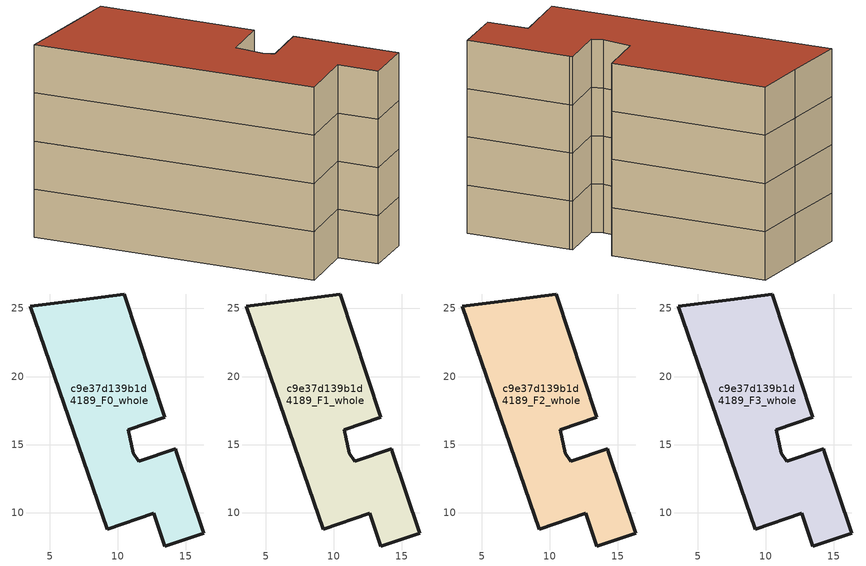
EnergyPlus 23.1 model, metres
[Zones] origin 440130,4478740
c9e37d139b1d4189_F0_whole
 floor ground (EU_floor_Construction): 10.47,26.06 13.46,16.99 10.78,16.09 11.14,14.36 11.53,13.77 14.24,14.68 14.3,14.49 16.32,8.47 13.44,7.55 12.65,9.95 9.21,8.77 3.56,25.18 7.39,25.63 z0
 wall outside (EU_wall_Construction): 3.56,25.18 9.21,8.77 12.65,9.95 13.44,7.55 16.32,8.47 14.3,14.49 14.24,14.68 11.53,13.77 11.14,14.36 10.78,16.09 13.46,16.99 10.47,26.06 7.39,25.63 3.56,25.18 z0:3
c9e37d139b1d4189_F1_whole
 floor to c9e37d139b1d4189_F0_whole (EU_floor_Construction): 10.47,26.06 13.46,16.99 10.78,16.09 11.14,14.36 11.53,13.77 14.24,14.68 14.3,14.49 16.32,8.47 13.44,7.55 12.65,9.95 9.21,8.77 3.56,25.18 7.39,25.63 z3
 wall outside (EU_wall_Construction): 3.56,25.18 9.21,8.77 12.65,9.95 13.44,7.55 16.32,8.47 14.3,14.49 14.24,14.68 11.53,13.77 11.14,14.36 10.78,16.09 13.46,16.99 10.47,26.06 7.39,25.63 3.56,25.18 z3:6
c9e37d139b1d4189_F2_whole
 floor to c9e37d139b1d4189_F1_whole (EU_floor_Construction): 10.47,26.06 13.46,16.99 10.78,16.09 11.14,14.36 11.53,13.77 14.24,14.68 14.3,14.49 16.32,8.47 13.44,7.55 12.65,9.95 9.21,8.77 3.56,25.18 7.39,25.63 z6
 wall outside (EU_wall_Construction): 3.56,25.18 9.21,8.77 12.65,9.95 13.44,7.55 16.32,8.47 14.3,14.49 14.24,14.68 11.53,13.77 11.14,14.36 10.78,16.09 13.46,16.99 10.47,26.06 7.39,25.63 3.56,25.18 z6:9
c9e37d139b1d4189_F3_whole
 floor to c9e37d139b1d4189_F2_whole (EU_floor_Construction): 10.47,26.06 13.46,16.99 10.78,16.09 11.14,14.36 11.53,13.77 14.24,14.68 14.3,14.49 16.32,8.47 13.44,7.55 12.65,9.95 9.21,8.77 3.56,25.18 7.39,25.63 z9
 wall outside (EU_wall_Construction): 3.56,25.18 9.21,8.77 12.65,9.95 13.44,7.55 16.32,8.47 14.3,14.49 14.24,14.68 11.53,13.77 11.14,14.36 10.78,16.09 13.46,16.99 10.47,26.06 7.39,25.63 3.56,25.18 z9:12
 roof outside (EU_roof_Construction): 16.32,8.47 14.3,14.49 14.24,14.68 11.53,13.77 11.14,14.36 10.78,16.09 13.46,16.99 10.47,26.06 7.39,25.63 3.56,25.18 9.21,8.77 12.65,9.95 13.44,7.55 z12
[Building]
EU S2 Campaign: North Axis=0; Terrain=City; Solar Distribution=FullExterior
[Site:Location]
Madrid: Latitude=40.5; Longitude=-3.5; Time Zone=1; Elevation=609
[SizingPeriod:WeatherFileDays]
AnnualSizingPeriod: Begin Month=1; Begin Day of Month=1; End Month=12; End Day of Month=31; Day of Week for Start Day=Monday; Use Weather File Daylight Saving Period=No; Use Weather File Rain and Snow Indicators=No
[MATERIAL]
EU_InternalMass_Material: Roughness=MediumRough; Thickness=0.1; Conductivity=1; Density=1800; Specific Heat=900; Thermal Absorptance=0.9; Solar Absorptance=0.7; Visible Absorptance=0.7
[MATERIAL:NOMASS] Roughness=MediumRough; Thermal Absorptance=0.9; Solar Absorptance=0.7; Visible Absorptance=0.7
Name | Thermal Resistance
EU_wall_NoMass | 0.419739
EU_roof_NoMass | 0.352165
EU_floor_NoMass | 0.608284
[CONSTRUCTION]
EU_wall_Construction: EU_wall_NoMass
EU_roof_Construction: EU_roof_NoMass
EU_floor_Construction: EU_floor_NoMass
EU_InternalMass_Construction: EU_InternalMass_Material
[ZONE] Type=1; Multiplier=1; Ceiling Height=autocalculate; Floor Area=autocalculate; Part of Total Floor Area=Yes
Name | Volume
c9e37d139b1d4189_F0_whole | 337.202
c9e37d139b1d4189_F1_whole; c9e37d139b1d4189_F2_whole; c9e37d139b1d4189_F3_whole | 337.2
[INTERNALMASS] Construction=EU_InternalMass_Construction; Surface Area=112.4
Name | Zone or ZoneList
c9e37d139b1d4189_F0_whole_EU_InternalMass | c9e37d139b1d4189_F0_whole
c9e37d139b1d4189_F1_whole_EU_InternalMass | c9e37d139b1d4189_F1_whole
c9e37d139b1d4189_F2_whole_EU_InternalMass | c9e37d139b1d4189_F2_whole
c9e37d139b1d4189_F3_whole_EU_InternalMass | c9e37d139b1d4189_F3_whole
[OTHEREQUIPMENT] Fuel Type=Electricity; Design Level Calculation Method=Watts/Area; Power per Zone Floor Area=1; Fraction Latent=0; Fraction Radiant=0; Fraction Lost=0; Carbon Dioxide Generation Rate=0; EndUse Subcategory=EU_Step8_InternalGains
Name | Zone or ZoneList or Space or SpaceList | Schedule
EU_Step8_InternalGain_c9e37d139b1d4189_F0_whole_f000 | c9e37d139b1d4189_F0_whole | EU_Step8_GainSchedule_c9e37d139b1d4189_F0_whole_f000
EU_Step8_InternalGain_c9e37d139b1d4189_F1_whole_f000 | c9e37d139b1d4189_F1_whole | EU_Step8_GainSchedule_c9e37d139b1d4189_F1_whole_f000
EU_Step8_InternalGain_c9e37d139b1d4189_F2_whole_f000 | c9e37d139b1d4189_F2_whole | EU_Step8_GainSchedule_c9e37d139b1d4189_F2_whole_f000
EU_Step8_InternalGain_c9e37d139b1d4189_F3_whole_f000 | c9e37d139b1d4189_F3_whole | EU_Step8_GainSchedule_c9e37d139b1d4189_F3_whole_f000
[ZONEVENTILATION:DESIGNFLOWRATE] Schedule=EU_AlwaysOn; Design Flow Rate Calculation Method=AirChanges/Hour; Air Changes per Hour=0.703302; Ventilation Type=Natural; Fan Pressure Rise=0; Fan Total Efficiency=1; Constant Term Coefficient=1; Temperature Term Coefficient=0; Velocity Term Coefficient=0; Velocity Squared Term Coefficient=0; Minimum Indoor Temperature=-100; Maximum Indoor Temperature=100; Delta Temperature=-100; Minimum Outdoor Temperature=-100; Maximum Outdoor Temperature=100; Maximum Wind Speed=40
Name | Zone or ZoneList or Space or SpaceList
EU_ConstantAir_c9e37d139b1d4189_F0_whole | c9e37d139b1d4189_F0_whole
EU_ConstantAir_c9e37d139b1d4189_F1_whole | c9e37d139b1d4189_F1_whole
EU_ConstantAir_c9e37d139b1d4189_F2_whole | c9e37d139b1d4189_F2_whole
EU_ConstantAir_c9e37d139b1d4189_F3_whole | c9e37d139b1d4189_F3_whole
[HVACTEMPLATE:THERMOSTAT] Constant Heating Setpoint=20; Constant Cooling Setpoint=50
EU_HeatOnly_c9e37d139b1d4189_F0_whole; EU_HeatOnly_c9e37d139b1d4189_F1_whole; EU_HeatOnly_c9e37d139b1d4189_F2_whole; EU_HeatOnly_c9e37d139b1d4189_F3_whole
[HVACTEMPLATE:ZONE:IDEALLOADSAIRSYSTEM] System Availability Schedule=EU_AlwaysOn; Maximum Heating Supply Air Temperature=50; Minimum Cooling Supply Air Temperature=13; Maximum Heating Supply Air Humidity Ratio=0.0156; Minimum Cooling Supply Air Humidity Ratio=0.0077; Heating Limit=NoLimit; Cooling Limit=NoLimit; Heating Availability Schedule=EU_AlwaysOn; Cooling Availability Schedule=EU_CoolingOff; Dehumidification Control Type=ConstantSensibleHeatRatio; Cooling Sensible Heat Ratio=0.7; Dehumidification Setpoint=60; Humidification Control Type=None; Humidification Setpoint=30; Outdoor Air Method=None; Outdoor Air Flow Rate per Person=0.00944; Outdoor Air Flow Rate per Zone Floor Area=0; Outdoor Air Flow Rate per Zone=0; Demand Controlled Ventilation Type=None; Outdoor Air Economizer Type=NoEconomizer; Heat Recovery Type=None; Sensible Heat Recovery Effectiveness=0.7; Latent Heat Recovery Effectiveness=0.65
Name | Template Thermostat
c9e37d139b1d4189_F0_whole | EU_HeatOnly_c9e37d139b1d4189_F0_whole
c9e37d139b1d4189_F1_whole | EU_HeatOnly_c9e37d139b1d4189_F1_whole
c9e37d139b1d4189_F2_whole | EU_HeatOnly_c9e37d139b1d4189_F2_whole
c9e37d139b1d4189_F3_whole | EU_HeatOnly_c9e37d139b1d4189_F3_whole
[SIZING:ZONE] Zone Cooling Design Supply Air Temperature Input Method=SupplyAirTemperature; Zone Cooling Design Supply Air Temperature=13; Zone Heating Design Supply Air Temperature Input Method=SupplyAirTemperature; Zone Heating Design Supply Air Temperature=50; Zone Cooling Design Supply Air Humidity Ratio=0.008; Zone Heating Design Supply Air Humidity Ratio=0.008; Cooling Design Air Flow Method=DesignDay; Cooling Design Air Flow Rate=0; Cooling Minimum Air Flow per Zone Floor Area=0.000762; Cooling Minimum Air Flow=0; Cooling Minimum Air Flow Fraction=0.2; Heating Design Air Flow Method=DesignDay; Heating Design Air Flow Rate=0; Heating Maximum Air Flow per Zone Floor Area=0.002032; Heating Maximum Air Flow=0.141576; Heating Maximum Air Flow Fraction=0.3; Account for Dedicated Outdoor Air System=No; Dedicated Outdoor Air System Control Strategy=NeutralSupplyAir; Dedicated Outdoor Air Low Setpoint Temperature for Design=autosize; Dedicated Outdoor Air High Setpoint Temperature for Design=autosize; Zone Load Sizing Method=Sensible Load Only No Latent Load; Zone Latent Cooling Design Supply Air Humidity Ratio Input Method=HumidityRatioDifference; Zone Cooling Design Supply Air Humidity Ratio Difference=0.005; Zone Latent Heating Design Supply Air Humidity Ratio Input Method=HumidityRatioDifference; Zone Humidification Design Supply Air Humidity Ratio Difference=0.005
c9e37d139b1d4189_F0_whole; c9e37d139b1d4189_F1_whole; c9e37d139b1d4189_F2_whole; c9e37d139b1d4189_F3_whole
[SCHEDULE:CONSTANT]
Name | Hourly Value
EU_AlwaysOn | 1
EU_CoolingOff | 0
[SCHEDULE:FILE] Column Number=1; Rows to Skip at Top=0; Number of Hours of Data=8760; Column Separator=Comma; Interpolate to Timestep=No; Minutes per Item=60; Adjust Schedule for Daylight Savings=Yes
Name | File
EU_Step8_GainSchedule_c9e37d139b1d4189_F0_whole_f000 | C:\Users\o_iseri\Desktop\OpenUBEM\openubem\outputs\eu_evidence\EU-11\ES-MAD-BERRUGUETE\idfs\c9e37d139b1d4189\c9e37d139b1d4189_F0_whole_f000_gain.csv
EU_Step8_GainSchedule_c9e37d139b1d4189_F1_whole_f000 | C:\Users\o_iseri\Desktop\OpenUBEM\openubem\outputs\eu_evidence\EU-11\ES-MAD-BERRUGUETE\idfs\c9e37d139b1d4189\c9e37d139b1d4189_F1_whole_f000_gain.csv
EU_Step8_GainSchedule_c9e37d139b1d4189_F2_whole_f000 | C:\Users\o_iseri\Desktop\OpenUBEM\openubem\outputs\eu_evidence\EU-11\ES-MAD-BERRUGUETE\idfs\c9e37d139b1d4189\c9e37d139b1d4189_F2_whole_f000_gain.csv
EU_Step8_GainSchedule_c9e37d139b1d4189_F3_whole_f000 | C:\Users\o_iseri\Desktop\OpenUBEM\openubem\outputs\eu_evidence\EU-11\ES-MAD-BERRUGUETE\idfs\c9e37d139b1d4189\c9e37d139b1d4189_F3_whole_f000_gain.csv
